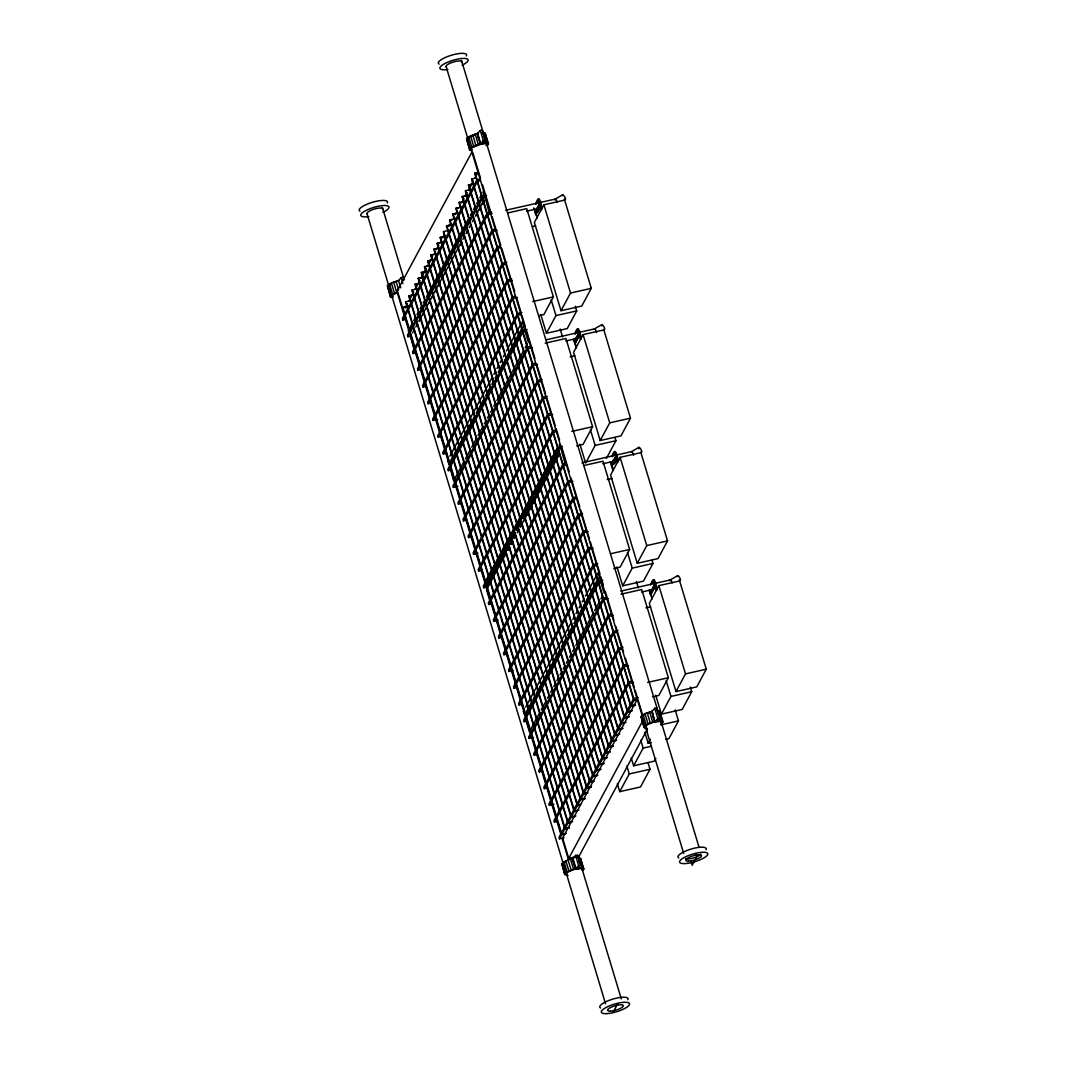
<?xml version="1.0" encoding="UTF-8"?>
<svg xmlns="http://www.w3.org/2000/svg" width="1067" height="1067" viewBox="0 0 1067 1067"><rect width="100%" height="100%" fill="white"/><g stroke="black" fill="none" stroke-linecap="round" stroke-linejoin="round"><path stroke-width="1.5" d="M657.792 713.316L658.312 712.383L658.926 715.504M651.884 589.117C645.442 605.736 660.58 576.633 652.644 587.704M392.002 297.626L390.349 296.746L387.414 285.849L391.376 282.982L398.685 280.514M390.349 296.746L391.242 295.092L396.644 292.171L393.576 282.035M471.174 150.46L469.52 149.58L466.586 138.683L470.534 135.802L477.856 133.335M469.52 149.58L473.601 145.952L480.924 143.485M485.298 134.455L484.911 133.148L482.111 132.748M485.432 133.708L488.486 143.845L487.606 145.499M568.124 875.5L564.803 874.553L561.869 863.656L565.817 860.776L573.139 858.321M564.803 874.553L561.869 863.656M577.394 857.721L580.715 858.682L579.821 860.335M582.075 869.925L580.808 868.565L573.646 869.578L568.258 871.886L566.497 873.446L566.83 874.54M582.889 870.472L583.769 868.818L580.715 858.682M647.282 728.334L643.961 727.374L641.027 716.477L644.988 713.61L652.31 711.142M643.961 727.374L648.042 723.746L655.365 721.292M659.753 712.263L659.353 710.955L656.552 710.555M661.247 722.759L659.966 721.399L652.817 722.399L647.416 724.706L645.668 726.267L645.988 727.361M660.7 724.28L662.94 721.652L659.873 711.502M536.901 208.265C530.446 225.35 545.69 194.888 537.661 206.851M537.275 207.598L535.861 211.106L536.194 212.813M536.514 213.013C539.595 213.253 542.156 198.569 538.181 206.731M575.953 337.545L574.539 341.04L575.126 343L579.514 335.758L579.034 333.678L576.86 336.679L578.514 333.798L578.994 335.865L575.193 342.947M576.1 338.092L575.06 340.933L575.713 342.827M613.005 460.264L613.152 460.811C606.696 477.643 621.914 447.913 613.912 459.397M613.525 460.144L612.245 465.679M613.525 464.145C616.979 464.145 617.566 451.168 614.432 459.277M652.404 588.997L650.843 591.958L651.444 593.919M483.444 134.855C485.778 133.935 483.591 140.27 484.485 136.603L483.818 135.136M579.541 860.509L579.568 862.256M658.046 713.623L658.259 712.943M472.001 151.941L396.964 291.438L409.008 331.303M408.701 305.909L402.472 307.776L405.447 307.109M410.355 300.414L405.62 301.948L564.75 829.032L569.204 828.032M570.858 822.524L567.897 823.191L408.754 296.106L413.489 294.572M416.637 288.73L411.902 290.264L571.032 817.349L575.486 816.348M577.154 810.84L574.179 811.52L415.036 284.422L419.784 282.888M580.288 805.011L577.327 805.678L418.184 278.58L422.919 277.047M584.916 798.836L580.461 799.837L421.318 272.739L426.066 271.205M588.05 792.994L583.609 793.995L424.466 266.897L429.201 265.363M591.198 787.153L586.743 788.153L427.6 261.068L432.348 259.534M594.332 781.311L589.891 782.311L430.748 255.226L435.483 253.693M597.48 775.469L593.025 776.469L433.896 249.385L438.63 247.851M600.614 769.627L596.173 770.627L437.03 243.543L441.765 242.009M603.762 763.785L599.307 764.799L440.178 237.701L444.912 236.167M448.047 230.325L443.312 231.859L602.455 758.957L606.91 757.957M610.044 752.115L605.589 753.115L446.459 226.017L451.194 224.483M613.192 746.273L608.737 747.273L449.594 220.189L455.822 218.308M616.326 740.431L611.871 741.432L452.741 214.347L457.476 212.813M617.98 734.923L615.019 735.59L455.876 208.505L462.104 206.638M463.758 201.13L459.023 202.663L618.153 729.748L622.608 728.748M624.262 723.239L621.301 723.919L462.158 196.821L466.893 195.288M470.04 189.446L465.305 190.98L624.435 718.078L628.89 717.064M630.557 711.569L627.583 712.236L468.44 185.138L473.188 183.604M476.322 177.762L471.587 179.296L630.73 706.394L635.172 705.394M636.839 699.885L633.865 700.552L474.722 173.468L477.976 172.267M405.047 308.096L407.407 303.708M408.981 300.787L413.689 292.025M415.263 289.104L419.971 280.341M421.545 277.42L426.267 268.644M427.84 265.723L432.548 256.96M436.483 249.651L438.844 245.277M442.765 237.968L444.339 235.047M449.047 226.284L450.621 223.363M455.342 214.6L456.916 211.679M461.624 202.903L463.985 198.529M465.559 195.608L467.133 192.687M468.693 189.766L473.415 180.99M474.988 178.069L478.123 172.227M405.833 319.353L402.859 320.02L477.523 181.23L480.483 180.563M412.235 323.408L408.314 330.703L409.114 333.357M413.809 320.487L415.383 317.566M416.957 314.645L418.531 311.711M420.105 308.79L421.665 305.869M423.239 302.948L424.813 300.027M426.387 297.106L468.826 218.215M470.387 215.294L471.961 212.373M473.535 209.452L475.108 206.531M476.682 203.61L478.256 200.689M479.817 197.768L481.39 194.848M410.888 336.092L407.914 336.759L482.577 197.969L485.538 197.302M412.636 332.824L414.196 329.903M415.77 326.982L417.344 324.061M418.918 321.127L461.357 242.249M462.918 239.328L464.492 236.394M466.066 233.473L467.639 230.552M469.213 227.631L470.787 224.71M472.348 221.789L473.921 218.868M475.495 215.947L484.138 199.876M419.438 321.02L421.012 318.099M422.572 315.178L424.146 312.258M425.72 309.323L427.293 306.402M428.867 303.481L430.441 300.561M432.015 297.64L433.575 294.719M435.149 291.798L436.723 288.877M438.297 285.956L439.871 283.035M444.579 274.272L446.153 271.351M460.304 245.05L461.864 242.129M466.586 233.366L468.16 230.445M476.015 215.827L477.589 212.907M479.163 209.986L480.737 207.065M482.297 204.144L483.871 201.223M415.943 352.817L412.969 353.497L487.619 214.707L492.074 213.693M420.985 369.555L418.024 370.222L492.674 231.432L497.129 230.432M426.04 386.294L423.079 386.961L497.729 248.171L500.703 247.504M431.095 403.033L428.134 403.699L502.784 264.909L505.745 264.243M535.714 204.13C541.009 184.924 544.744 228.458 538.435 199.076M536.234 204.01L538.955 198.955M543.877 204.797L534.367 222.496L561.002 310.724L581.768 306.042L591.291 288.357L564.656 200.116L543.877 204.797L570.525 293.038L561.002 310.724M437.63 419.424L433.175 420.425L507.839 281.648L512.293 280.634M441.204 436.496L438.23 437.163L512.894 298.373L517.335 297.373M446.259 453.235L443.285 453.902L517.935 315.112L520.909 314.445M449.861 456.156L492.3 377.265M493.874 374.344L495.448 371.423M497.009 368.502L498.582 365.568M500.156 362.647L501.73 359.726M503.304 356.805L504.878 353.884M506.438 350.963L521.376 323.208M451.061 460.13L452.635 457.209M454.209 454.275L455.782 451.354M457.356 448.433L474.642 416.303M476.215 413.382L484.071 398.765M485.645 395.844L490.353 387.081M491.927 384.16L493.501 381.239M495.075 378.318L496.648 375.397M498.209 372.476L502.93 363.7M504.504 360.779L506.078 357.858M507.639 354.938L509.212 352.017M510.786 349.096L512.36 346.175M513.934 343.254L515.508 340.333M517.082 337.412L522.577 327.182M452.368 458.543L449.22 464.385L447.513 460.531M453.942 455.622L458.65 446.86M460.224 443.939L464.945 435.176M466.519 432.255L472.014 422.025M473.588 419.104L475.162 416.183M476.736 413.262L478.296 410.342M479.87 407.421L481.444 404.5M483.018 401.565L484.591 398.645M486.165 395.724L487.739 392.803M489.3 389.882L490.873 386.961M492.447 384.04L494.021 381.119M498.729 372.356L502.664 365.047M504.238 362.126L505.811 359.206M507.372 356.285L508.946 353.364M510.519 350.443L512.093 347.522M513.667 344.601L518.375 335.825M519.949 332.904L522.31 328.529M450.247 465.572L455.756 455.342M458.116 450.954L462.825 442.191M470.68 427.587L472.254 424.666M473.828 421.745L475.402 418.824M476.976 415.89L478.55 412.969M480.11 410.048L481.684 407.127M483.258 404.206L484.831 401.285M486.405 398.364L487.979 395.444M489.54 392.523L491.113 389.602M492.687 386.681L494.261 383.76M495.835 380.839L497.409 377.918M498.969 374.984L516.268 342.854M520.976 334.091L522.55 331.157M452.341 462.531L453.915 459.61M458.637 450.834L460.197 447.913M499.489 374.877L501.063 371.956M505.785 363.18L507.358 360.259M512.067 351.496L513.64 348.576M451.301 469.973L448.34 470.64L522.99 331.85L525.964 331.183M463.852 461.824L453.635 480.817L449.981 466.906M465.425 458.903L470.134 450.141M471.707 447.22L476.416 438.457M477.989 435.536L482.711 426.76M484.285 423.839L485.845 420.918M487.419 417.997L488.993 415.076M490.567 412.155L492.14 409.235M493.714 406.314L495.275 403.393M496.849 400.472L523.577 350.803M525.137 347.869L527.498 343.494M507.572 212.973L526.738 208.652L553.386 296.893L543.863 314.592L539.075 315.672M457.836 486.365L453.395 487.366L528.045 348.589L532.5 347.575M575.3 306.176L576.727 310.897L567.204 328.596L546.437 333.277L555.96 315.579L551.199 299.827M461.411 503.437L458.45 504.104L533.1 365.314L537.555 364.314M466.466 520.176L463.491 520.843L538.155 382.053L541.116 381.386M574.913 333.958C580.195 314.752 583.942 358.272 577.634 328.903M575.433 333.838L578.154 328.783M471.521 536.914L468.546 537.581L543.21 398.791L546.171 398.124M583.075 334.611L573.553 352.31L600.201 440.551L620.967 435.87L630.49 418.171L603.855 329.93L583.075 334.611L609.724 422.852L600.201 440.551M478.056 553.306L473.601 554.307L548.251 415.53L552.706 414.516M481.617 570.378L478.656 571.045L553.306 432.255L556.28 431.588M494.781 564.27L484.565 583.262L485.765 587.237L508.546 544.864M496.342 561.349L501.063 552.573M502.637 549.652L504.211 546.731M505.771 543.81L507.345 540.889M508.919 537.968L510.493 535.047M512.067 532.126L513.64 529.205M515.201 526.284L516.775 523.363M518.349 520.443L519.922 517.522M521.496 514.601L523.07 511.667M524.644 508.746L526.204 505.825M527.778 502.904L554.493 453.235M556.067 450.314L557.641 447.393M486.672 587.117L483.711 587.784L558.361 448.994L561.335 448.327M510.119 541.943L514.841 533.18M516.401 530.259L521.123 521.496M522.697 518.575L527.405 509.799M528.979 506.878L533.7 498.116M535.274 495.195L558.841 451.368M486.285 587.117L515.361 533.06M516.921 530.139L520.856 522.83M523.217 518.455L559.361 451.248M490.22 602.015L486.525 589.758L506.171 553.226M507.732 550.305L509.306 547.384M510.88 544.463L512.453 541.543M514.027 538.622L515.601 535.701M517.162 532.78L518.735 529.859M520.309 526.938L559.601 453.888M508.252 550.185L509.826 547.264M511.4 544.343L512.974 541.422M520.829 526.818L522.403 523.897M523.977 520.976L525.551 518.055M527.111 515.134L528.685 512.2M530.259 509.279L531.833 506.358M533.407 503.437L534.98 500.516M536.554 497.595L538.115 494.675M539.689 491.754L541.262 488.833M545.984 480.07L547.544 477.149M491.727 603.855L488.766 604.522L563.416 465.732L566.377 465.065M545.17 343.161L565.937 338.479L592.585 426.72L583.062 444.419L576.673 445.859M498.262 620.247L493.808 621.247L568.471 482.471L572.912 481.457M590.398 429.654L595.146 445.406L585.636 463.105L579.928 444.192M501.837 637.319L498.863 637.986L573.526 499.196L576.487 498.529M606.403 458.423L615.926 440.724L614.979 437.577M506.892 654.058L503.917 654.725L578.567 515.935L581.542 515.268M611.965 456.676C617.246 437.47 620.994 481.004 614.685 451.621M612.485 456.569L615.206 451.501M620.127 457.343L610.604 475.042L637.252 563.283L658.019 558.601L667.542 540.902L640.907 452.661L620.127 457.343L646.775 545.584L637.252 563.283M513.427 670.449L508.972 671.463L583.622 532.673L588.077 531.673M516.988 687.521L514.027 688.188L588.677 549.412L593.132 548.398M522.043 704.26L519.082 704.927L593.732 566.137L596.693 565.47M525.658 707.181L571.232 622.448M572.806 619.527L574.379 616.606M575.953 613.685L577.514 610.751M579.088 607.83L580.661 604.909M582.235 601.988L583.809 599.067M585.383 596.146L597.16 574.233M526.858 711.156L528.432 708.235M529.992 705.314L531.566 702.393M533.14 699.472L534.714 696.538M536.288 693.617L559.855 649.79M561.429 646.869L566.15 638.106M567.724 635.185L569.285 632.264M570.858 629.343L572.432 626.422M574.006 623.501L575.58 620.581M577.154 617.66L578.714 614.739M580.288 611.804L581.862 608.884M583.436 605.963L585.009 603.042M586.583 600.121L588.144 597.2M589.718 594.279L591.291 591.358M592.865 588.437L598.36 578.207M528.165 709.568L525.017 715.423L523.297 711.556M529.725 706.647L531.299 703.727M532.873 700.806L534.447 697.885M536.021 694.964L540.729 686.201M542.303 683.28L547.024 674.517M548.585 671.596L554.093 661.367M555.667 658.446L560.375 649.683M561.949 646.749L566.67 637.986M568.231 635.065L572.952 626.302M574.526 623.381L581.595 610.231M583.169 607.31L584.743 604.389M586.317 601.468L587.877 598.547M589.451 595.626L594.172 586.863M595.746 583.942L598.094 579.554M529.979 709.288L525.257 718.051L529.419 731.842L539.635 712.849M531.539 706.367L536.261 697.605M540.182 690.296L541.756 687.375M546.477 678.612L548.051 675.691M549.625 672.77L551.186 669.849M552.759 666.928L554.333 664.007M555.907 661.073L557.481 658.152M559.055 655.231L560.615 652.31M562.189 649.39L563.763 646.469M565.337 643.548L566.91 640.627M568.484 637.706L570.045 634.785M571.619 631.864L573.192 628.943M577.914 620.167L583.409 609.951M584.983 607.03L589.691 598.254M593.625 590.958L595.199 588.037M578.434 620.06L579.995 617.139M584.716 608.363L586.29 605.442M527.098 720.999L524.124 721.665L598.787 582.875L601.748 582.209M541.209 709.928L545.917 701.166M547.491 698.245L549.065 695.324M550.639 692.403L552.213 689.482M553.786 686.561L555.36 683.64M556.921 680.719L558.494 677.785M560.068 674.864L561.642 671.943M563.216 669.022L564.79 666.101M566.35 663.181L567.924 660.26M569.498 657.339L571.072 654.418M572.646 651.497L574.219 648.576M575.78 645.655L593.079 613.512M594.639 610.591L599.361 601.828M600.934 598.907L602.508 595.986M583.822 465.532L602.988 461.211L629.637 549.452L620.114 567.137L613.725 568.578M533.633 737.39L529.179 738.404L603.842 599.614L608.283 598.614M652.03 560.295L652.977 563.443L643.454 581.142L622.688 585.823L632.211 568.137L627.449 552.373M537.208 754.462L534.234 755.129L608.884 616.353L613.338 615.339M542.249 771.201L539.288 771.868L613.938 633.078L616.913 632.411M650.71 584.983C655.992 565.777 659.739 609.31 653.417 579.928M651.897 583.596L653.938 579.808M547.304 787.939L544.343 788.606L618.993 649.816L621.968 649.149M653.164 587.584L654.751 584.689L654.791 586.903M654.538 588.197L650.977 593.972M658.872 585.65L649.35 603.335L675.985 691.576L696.764 686.895L706.274 669.196L679.639 580.968L658.872 585.65L685.507 673.891L675.985 691.576M553.84 804.331L549.385 805.345L624.048 666.555L628.503 665.555M557.414 821.403L554.44 822.07L629.103 683.293L633.545 682.28M563.95 837.808L559.495 838.809L634.145 700.019L475.015 172.934M562.616 838.102L637.266 699.325L634.145 700.019M574.286 857.761L568.351 859.095L642.601 721.065M620.954 594.186L641.734 589.504L668.369 677.745L658.846 695.444L652.457 696.884M578.741 856.761L647.496 728.948M648.122 762.958L650.016 769.267L640.507 786.966L619.727 791.647L629.25 773.948L626.862 766.066M655.858 758.397L654.404 761.118L633.625 765.813L643.148 748.114L640.76 740.231M690.282 687.028L691.709 691.749L682.2 709.448L661.42 714.13L670.943 696.431L666.181 680.679M651.39 742.539L648.189 743.259L650.39 739.178M675.158 709.848L678.479 720.879L668.969 738.577L665.768 739.298M613.058 1012.396L617.82 1003.54M468.146 138.323L468.786 137.576M477.149 133.975L480.283 130.481L482.257 130.121L485.312 140.257L482.404 143.698L471.854 147.726L471.107 149.1L472.481 149.833M480.217 144.112L483.351 140.617L485.312 140.257M482.577 143.672L485.165 142.898L488.486 143.845M486.152 145.699L486.459 143.858L482.404 143.698M388.988 285.489L390.749 283.929M403.966 280.181L403.086 277.287L401.125 277.647L397.991 281.141L398.498 280.554L400.685 287.797M647.736 712.956L651.817 711.716L654.738 708.288L656.698 707.914L659.766 718.064L656.845 721.492M654.658 721.919L652.11 711.182L653.791 719.025M659.766 718.064L657.805 718.424L654.885 721.866L651.817 711.716M576.207 868.458L575.5 869.085L572.432 858.948L575.566 855.454L577.54 855.094L580.608 865.23L577.687 868.671M564.923 873.793L568.884 870.925L576.007 868.498L572.939 858.348M580.608 865.23L578.634 865.604L575.713 869.031L572.432 858.948M577.861 868.645L580.448 867.871L583.769 868.818M643.241 715.383L644.361 714.57M564.07 862.549L566.724 860.909M578.847 859.629L579.754 862.669L578.821 861.723M562.602 194.821L555.253 199.089L505.745 210.252M601.801 324.648L594.452 328.916L546.544 339.719M638.853 447.366L631.504 451.634L581.995 462.798M677.585 575.673L670.236 579.941L620.727 591.105M469.907 136.763L475.308 134.455M397.177 292.465L392.056 295.639L393.323 296.999M394.123 282.315L396.137 281.635M474.722 173.468L477.696 172.787M480.03 179.043L477.056 179.709L402.406 318.5L402.859 320.02M468.44 185.138L471.414 184.471M462.158 196.821L465.132 196.155M486.565 195.448L482.111 196.448L407.461 335.238L407.914 336.759M455.876 208.505L458.85 207.838M452.741 214.347L455.702 213.667M449.594 220.189L452.568 219.509M491.62 212.173L487.166 213.187L412.516 351.963L412.969 353.497M446.459 226.017L449.42 225.35M526.565 211.199L539.489 208.278M440.178 237.701L443.138 237.034M495.181 229.245L492.22 229.912L417.557 368.702L418.024 370.222M437.03 243.543L442.965 242.209M532.513 226.617L535.701 225.897M433.896 249.385L436.856 248.718M430.748 255.226L435.203 254.213M427.6 261.068L430.575 260.388M500.236 245.984L497.275 246.65L422.612 385.44L423.079 386.961M424.466 266.897L428.921 265.896M421.318 272.739L424.293 272.072M418.184 278.58L422.639 277.58M506.772 262.389L502.317 263.389L427.667 402.179L428.134 403.699M415.036 284.422L418.011 283.755M408.754 296.106L411.729 295.439M511.827 279.114L507.372 280.128L432.722 418.904L433.175 420.425M515.401 296.186L512.427 296.853L437.777 435.643L438.23 437.163M532.606 301.574L553.386 296.893M570.525 293.038L591.291 288.357M410.795 337.092L414.436 350.99M521.936 312.591L517.482 313.591L442.832 452.381L443.285 453.902M555.96 315.579L576.727 310.897M526.991 329.33L522.537 330.33L447.873 469.12L448.34 470.64M530.552 346.388L527.591 347.068L452.928 485.845L453.395 487.366M565.763 341.013L577.06 338.466M535.607 363.127L532.633 363.794L457.983 502.584L458.45 504.104M570.111 356.805L574.9 355.724M542.143 379.532L537.688 380.532L463.038 519.322L463.491 520.843M547.198 396.27L542.743 397.271L468.093 536.061L468.546 537.581M550.759 413.329L547.798 414.009L473.148 552.786L473.601 554.307M555.814 430.068L552.853 430.735L478.189 569.525L478.656 571.045M571.805 431.401L592.585 426.72M609.724 422.852L630.49 418.171M562.349 446.473L557.908 447.473L483.244 586.263L483.711 587.784M595.146 445.406L615.926 440.724M565.923 463.545L562.949 464.212L488.299 603.002L488.766 604.522M602.815 463.745L618.967 460.104M570.978 480.27L568.004 480.95L493.354 619.727L493.808 621.247M607.163 479.536L611.951 478.456M576.033 497.009L573.059 497.675L498.409 636.466L498.863 637.986M582.569 513.414L578.114 514.414L503.464 653.204L503.917 654.725M586.13 530.486L583.169 531.153L508.506 669.943L508.972 671.463M591.185 547.211L588.224 547.891L513.56 686.668L514.027 688.188M610.457 553.773L629.637 549.452M646.775 545.584L667.542 540.902M597.72 563.616L593.265 564.616L518.615 703.406L519.082 704.927M632.211 568.137L652.977 563.443M602.775 580.355L598.32 581.355L523.67 720.145L524.124 721.665M606.349 597.427L603.375 598.094L528.725 736.884L529.179 738.404M641.547 592.038L652.857 589.491M611.391 614.152L608.43 614.832L533.78 753.609L534.234 755.129M645.895 607.83L650.697 606.75M617.926 630.557L613.485 631.557L538.822 770.347L539.288 771.868M622.981 647.296L618.54 648.296L543.877 787.086L544.343 788.606M626.556 664.368L623.581 665.034L548.931 803.824L549.385 805.345M631.611 681.093L628.636 681.773L553.986 820.55L554.44 822.07M647.602 682.427L668.369 677.745M685.507 673.891L706.274 669.196M638.146 697.498L633.691 698.498L559.041 837.288L559.495 838.809M670.943 696.431L691.709 691.749M635.465 704.86L631.01 705.861L471.867 178.776M632.318 710.702L627.863 711.702L468.733 184.618M629.183 716.544L624.728 717.544L465.585 190.446M626.036 722.386L621.581 723.386L462.451 196.288M622.901 728.214L618.447 729.228L459.303 202.13M619.754 734.056L615.299 735.056L456.169 207.972M660.913 724.84L678.479 720.879M616.619 739.898L612.165 740.898L453.022 213.813M613.472 745.74L609.017 746.74L449.887 219.655M610.324 751.581L605.883 752.582L446.74 225.497M643.148 748.114L651.137 746.313M607.19 757.423L602.735 758.424L443.605 231.326M604.042 763.265L599.601 764.265L440.458 237.167M600.908 769.094L596.453 770.107L437.31 243.009M597.76 774.935L593.319 775.949L434.176 248.851M593.145 781.111L590.171 781.778L431.028 254.693M629.25 773.948L650.016 769.267M591.478 786.619L587.037 787.619L427.894 260.535M586.863 792.794L583.889 793.461L424.746 266.377M585.196 798.303L580.741 799.303L421.612 272.205M580.568 804.478L577.607 805.145L418.464 278.047M578.914 809.973L574.459 810.987L415.33 283.889M575.78 815.815L571.325 816.829L412.182 289.731M572.632 821.657L568.178 822.657L409.048 295.572M569.498 827.499L565.043 828.499L405.9 301.414M566.35 833.34L561.896 834.341L402.766 307.256M564.576 834.207L561.615 834.874L397.351 290.731M579.128 856.054L568.738 858.388L562.482 837.662M657.339 720.919L662.94 721.652M482.457 133.455L483.404 133.722M563.389 865.297L561.735 864.403M534.634 209.252L537.261 217.948L533.673 207.918M574.273 340.533L576.46 347.775L573.312 339.199M611.324 463.251L613.072 469.053M649.616 590.104L652.244 598.8L649.096 590.224M610.364 461.918L612.991 470.614M560.162 328.996L562.549 336.879M636.412 581.542L638.319 587.85M540.729 314.365L546.437 333.277M616.979 566.924L622.688 585.823M655.712 695.217L661.42 714.13M484.911 133.148L487.966 143.285M659.353 710.955L662.807 722.399M483.778 132.815L486.832 142.965M658.219 710.622L661.287 720.772M461.478 60.379L483.631 133.775M487.005 144.939L658.032 711.409M660.926 720.985L698.978 847.051M484.298 139.99L485.165 142.898M658.739 717.798L659.619 720.692M480.283 130.481L483.351 140.617M654.738 708.288L657.805 718.424M696.164 853.92L696.924 856.468L692.163 865.31L691.016 861.509M477.656 133.375L480.724 143.525M477.362 133.909L480.43 144.058M477.589 135.416L478.896 139.764M475.175 134.029L478.243 144.178M649.63 711.836L652.684 721.986M472.748 134.855L475.802 145.005M647.202 712.663L650.256 722.812M470.534 135.802L473.601 145.952M644.988 713.61L648.042 723.746M468.693 136.803L471.761 146.939M643.148 714.61L646.202 724.746M472.868 152.834L480.563 178.349M482.497 184.724L491.167 213.427M492.127 216.614L500.783 245.317M501.757 248.504L514.747 291.558M516.681 297.933L521.003 312.284M521.976 315.472L525.337 326.635M526.311 329.823L534.967 358.525M536.901 364.901L545.557 393.603M546.531 396.804L555.187 425.493M556.147 428.694L559.521 439.844M561.455 446.233L569.151 471.747M571.072 478.123L579.741 506.825M580.701 510.013L589.371 538.715M590.331 541.903L599.961 573.793M600.921 576.98L603.335 584.956M605.256 591.331L613.925 620.034M615.846 626.409L623.555 651.924M625.475 658.299L634.145 687.001M635.105 690.202L642.814 715.704M645.628 726.654L646.935 731.002M446.166 66.741L467.853 138.537M471.214 149.713L642.454 716.491M645.615 727.347L683.68 853.413M467.346 137.776L470.4 147.926M484.685 195.781L489.086 212.213M560.935 448.327L565.337 464.759M641.787 715.584L644.855 725.733M482.964 191.927L484.165 195.901M522.163 321.741L528.285 342.027M559.215 444.472L560.415 448.447M597.947 572.779L604.082 593.052M466.586 138.683L470.04 150.127M641.027 716.477L644.481 727.934M644.855 732.229L648.189 743.259M631.251 757.93L633.625 765.813M617.353 783.765L619.727 791.647M580.195 858.121L583.649 869.578M579.061 857.801L582.115 867.938M382.359 207.451L404.033 279.261M582.289 869.672L621.314 998.912M401.125 277.647L402.873 283.449M575.566 855.454L578.634 865.604M396.017 281.208L398.631 289.904M570.458 859.015L573.526 869.152M410.448 336.092L414.303 348.842M415.263 352.03L429.708 399.872M430.668 403.059L439.817 433.349M440.778 436.55L444.632 449.3M445.593 452.488L449.927 466.839M451.368 471.627L460.037 500.33M460.997 503.517L464.852 516.268M465.812 519.456L480.257 567.297M481.217 570.485L485.072 583.249M486.032 586.437L490.367 600.788M491.327 603.975L505.291 650.216M506.251 653.404L510.586 667.755M511.546 670.943L515.401 683.694M516.361 686.895L520.696 701.246M521.656 704.433L525.778 717.944M526.951 721.972L540.916 768.213M541.876 771.401L545.73 784.152M546.691 787.339L561.135 835.181M562.096 838.369L568.351 859.095M568.031 859.842L571.098 869.978M391.376 282.982L394.43 293.118M565.817 860.776L568.884 870.925M389.522 283.969L392.589 294.119M563.976 861.776L567.044 871.912M367.048 213.813L388.735 285.623M391.629 295.199L563.136 863.256M566.457 873.833L605.523 1003.687M388.175 284.956L391.242 295.092M562.629 862.763L565.697 872.899M387.414 285.849L390.869 297.306M555.013 200.009A2.734 0.787 68.7 0 1 555.76 199.316A2.734 0.787 68.7 0 1 557.201 202.076M562.389 195.714A2.748 0.867 59.9 0 1 563.589 195.328A2.748 0.867 59.9 0 1 565.47 198.729A2.748 0.867 59.9 0 1 564.27 199.116M669.996 580.861A2.734 0.787 68.7 0 1 670.743 580.168A2.734 0.787 68.7 0 1 672.197 582.915M677.385 576.567A2.748 0.867 59.9 0 1 678.585 576.18A2.748 0.867 59.9 0 1 680.453 579.581A2.748 0.867 59.9 0 1 679.252 579.968M631.344 451.781A2.734 0.787 68.7 0 1 632.478 452.448A2.734 0.787 68.7 0 1 633.611 455.249M638.786 448.807A2.748 0.867 59.9 0 1 639.453 447.553A2.748 0.867 59.9 0 1 641.574 450.741A2.748 0.867 59.9 0 1 640.907 451.995M594.292 329.063A2.734 0.787 68.7 0 1 595.426 329.73A2.734 0.787 68.7 0 1 596.56 332.531M601.735 326.089A2.748 0.867 59.9 0 1 602.402 324.835A2.748 0.867 59.9 0 1 604.522 328.009A2.748 0.867 59.9 0 1 603.855 329.263M600.548 1007.982A14.751 3.948 -16.8 0 1 612.765 999.112A14.751 3.948 -16.8 0 1 627.836 999.739M368.795 216.601A14.751 3.948 -16.8 0 1 363.327 212.04A14.751 3.948 -16.8 0 1 384.96 205.504A14.751 3.948 -16.8 0 1 382.92 212.333M359.992 211.213A14.751 3.948 -16.8 0 1 372.196 202.343A14.751 3.948 -16.8 0 1 387.281 202.97M367.421 214.04A8.243 2.201 -16.8 0 1 374.237 209.092A8.243 2.201 -16.8 0 1 382.666 209.439M700.806 854.053A8.243 2.201 -16.8 0 1 693.657 857.921A8.243 2.201 -16.8 0 1 685.561 858.668M678.785 857.948A14.751 3.948 -16.8 0 1 690.989 849.092A14.751 3.948 -16.8 0 1 706.061 849.719M447.913 69.515A14.751 3.948 -16.8 0 1 442.445 64.954A14.751 3.948 -16.8 0 1 464.078 58.418A14.751 3.948 -16.8 0 1 462.038 65.247M439.111 64.127A14.751 3.948 -16.8 0 1 451.314 55.257A14.751 3.948 -16.8 0 1 466.386 55.897M446.526 66.968A8.243 2.201 -16.8 0 1 453.355 62.006A8.243 2.201 -16.8 0 1 461.784 62.366M606.256 1013.65A14.751 3.948 -16.8 0 0 629.37 1004.821A14.751 3.948 -16.8 0 0 610.684 1005.421A14.751 3.948 -16.8 0 0 606.256 1013.65M610.297 1011.143A8.243 2.201 -16.8 0 0 623.221 1006.208A8.243 2.201 -16.8 0 0 612.778 1006.541A8.243 2.201 -16.8 0 0 610.297 1011.143M687.588 863.336A14.751 3.948 -16.8 0 0 707.781 853.68A14.751 3.948 -16.8 0 0 685.614 856.801A14.751 3.948 -16.8 0 0 687.588 863.336M688.535 861.122A8.243 2.201 -16.8 0 0 701.446 856.187A8.243 2.201 -16.8 0 0 691.003 856.521A8.243 2.201 -16.8 0 0 688.535 861.122"/></g></svg>
